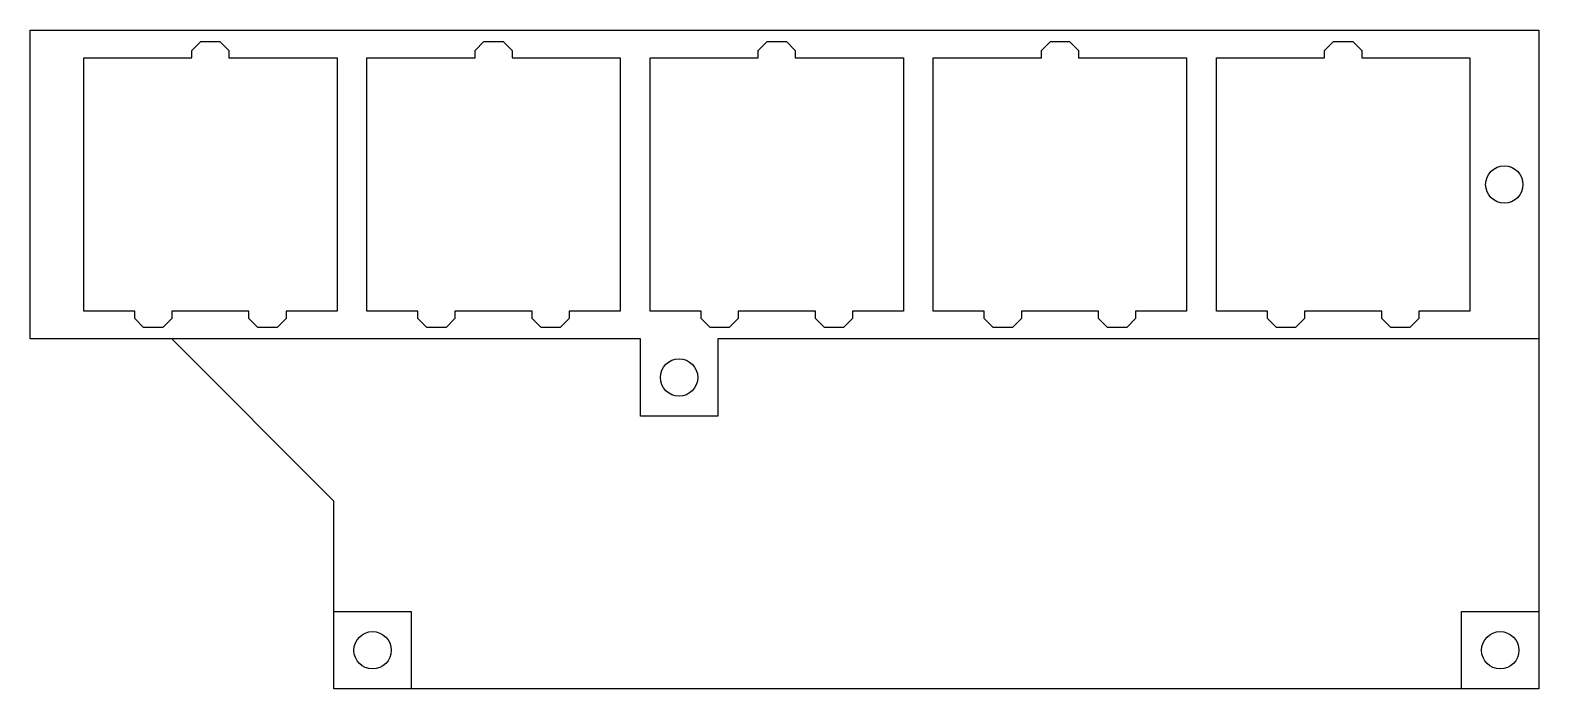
# Model space of a CAD drawing. Header units: inches. Extents: x -3.35 to 0.31, y -1.34 to 0.26.
import ezdxf

# ---------------------------------------------------------------- set-up
doc = ezdxf.new("R2010")
doc.units = ezdxf.units.IN
doc.header["$MEASUREMENT"] = 0

msp = doc.modelspace()

# ---------------------------------------------------------------- linework, layer by layer
at = {"color": 7, "linetype": 'Continuous', "lineweight": 25}
for p, q in [((-3.3535, -0.4938), (-3.3535, 0.2562)), ((-3.3535, 0.2562), (0.309, 0.2562)), ((-2.961, 0.207), (-2.9393, 0.2288)), ((-2.9393, 0.2288), (-2.8927, 0.2288)), ((-2.8927, 0.2288), (-2.871, 0.207)), ((-2.2735, 0.207), (-2.2518, 0.2288)), ((-2.2518, 0.2288), (-2.2052, 0.2288)), ((-2.2052, 0.2288), (-2.1835, 0.207)), ((-1.586, 0.207), (-1.5643, 0.2288)), ((-1.5643, 0.2288), (-1.5177, 0.2288)), ((-1.5177, 0.2288), (-1.496, 0.207)), ((-0.8985, 0.207), (-0.8768, 0.2288)), ((-0.8768, 0.2288), (-0.8302, 0.2288)), ((-0.8302, 0.2288), (-0.8085, 0.207)), ((-0.211, 0.207), (-0.1893, 0.2288)), ((-0.1893, 0.2288), (-0.1427, 0.2288)), ((-0.1427, 0.2288), (-0.121, 0.207)), ((0.309, 0.2562), (0.309, -1.3438)), ((-3.2235, 0.1888), (-2.961, 0.1888)), ((-3.2235, -0.4263), (-3.2235, 0.1888)), ((-2.961, 0.1888), (-2.961, 0.207)), ((-2.871, 0.207), (-2.871, 0.1888)), ((-2.871, 0.1888), (-2.6085, 0.1888)), ((-2.6085, 0.1888), (-2.6085, -0.4263)), ((-2.536, 0.1888), (-2.2735, 0.1888)), ((-2.536, -0.4263), (-2.536, 0.1888)), ((-2.2735, 0.1888), (-2.2735, 0.207)), ((-2.1835, 0.207), (-2.1835, 0.1888)), ((-2.1835, 0.1888), (-1.921, 0.1888)), ((-1.921, 0.1888), (-1.921, -0.4263)), ((-1.8485, 0.1888), (-1.586, 0.1888)), ((-1.8485, -0.4263), (-1.8485, 0.1888)), ((-1.586, 0.1888), (-1.586, 0.207)), ((-1.496, 0.207), (-1.496, 0.1888)), ((-1.496, 0.1888), (-1.2335, 0.1888)), ((-1.2335, 0.1888), (-1.2335, -0.4263)), ((-1.161, 0.1888), (-0.8985, 0.1888)), ((-1.161, -0.4263), (-1.161, 0.1888)), ((-0.8985, 0.1888), (-0.8985, 0.207)), ((-0.8085, 0.207), (-0.8085, 0.1888)), ((-0.8085, 0.1888), (-0.546, 0.1888)), ((-0.546, 0.1888), (-0.546, -0.4263)), ((-0.4735, 0.1888), (-0.211, 0.1888)), ((-0.4735, -0.4263), (-0.4735, 0.1888)), ((-0.211, 0.1888), (-0.211, 0.207)), ((-0.121, 0.207), (-0.121, 0.1888)), ((-0.121, 0.1888), (0.1415, 0.1888)), ((0.1415, 0.1888), (0.1415, -0.4263)), ((-3.0998, -0.4263), (-3.2235, -0.4263)), ((-3.0998, -0.4445), (-3.0998, -0.4263)), ((-3.0098, -0.4263), (-3.0098, -0.4445)), ((-2.8223, -0.4263), (-3.0098, -0.4263)), ((-2.8223, -0.4445), (-2.8223, -0.4263)), ((-2.7323, -0.4263), (-2.7323, -0.4445)), ((-2.6085, -0.4263), (-2.7323, -0.4263)), ((-2.4123, -0.4263), (-2.536, -0.4263)), ((-2.4123, -0.4445), (-2.4123, -0.4263)), ((-2.3223, -0.4263), (-2.3223, -0.4445)), ((-2.1348, -0.4263), (-2.3223, -0.4263)), ((-2.1348, -0.4445), (-2.1348, -0.4263)), ((-2.0448, -0.4263), (-2.0448, -0.4445)), ((-1.921, -0.4263), (-2.0448, -0.4263)), ((-1.7248, -0.4263), (-1.8485, -0.4263)), ((-1.7248, -0.4445), (-1.7248, -0.4263)), ((-1.6348, -0.4263), (-1.6348, -0.4445)), ((-1.4473, -0.4263), (-1.6348, -0.4263)), ((-1.4473, -0.4445), (-1.4473, -0.4263)), ((-1.3573, -0.4263), (-1.3573, -0.4445)), ((-1.2335, -0.4263), (-1.3573, -0.4263)), ((-1.0373, -0.4263), (-1.161, -0.4263)), ((-1.0373, -0.4445), (-1.0373, -0.4263)), ((-0.9473, -0.4263), (-0.9473, -0.4445)), ((-0.7598, -0.4263), (-0.9473, -0.4263)), ((-0.7598, -0.4445), (-0.7598, -0.4263)), ((-0.6698, -0.4263), (-0.6698, -0.4445)), ((-0.546, -0.4263), (-0.6698, -0.4263)), ((-0.3498, -0.4263), (-0.4735, -0.4263)), ((-0.3498, -0.4445), (-0.3498, -0.4263)), ((-0.2598, -0.4263), (-0.2598, -0.4445)), ((-0.0723, -0.4263), (-0.2598, -0.4263)), ((-0.0723, -0.4445), (-0.0723, -0.4263)), ((0.0177, -0.4263), (0.0177, -0.4445)), ((0.1415, -0.4263), (0.0177, -0.4263)), ((-3.078, -0.4662), (-3.0998, -0.4445)), ((-3.0315, -0.4662), (-3.078, -0.4662)), ((-3.0098, -0.4445), (-3.0315, -0.4662)), ((-2.8005, -0.4662), (-2.8223, -0.4445)), ((-2.754, -0.4662), (-2.8005, -0.4662)), ((-2.7323, -0.4445), (-2.754, -0.4662)), ((-2.3905, -0.4662), (-2.4123, -0.4445)), ((-2.344, -0.4662), (-2.3905, -0.4662)), ((-2.3223, -0.4445), (-2.344, -0.4662)), ((-2.113, -0.4662), (-2.1348, -0.4445)), ((-2.0665, -0.4662), (-2.113, -0.4662)), ((-2.0448, -0.4445), (-2.0665, -0.4662)), ((-1.703, -0.4662), (-1.7248, -0.4445)), ((-1.6565, -0.4662), (-1.703, -0.4662)), ((-1.6348, -0.4445), (-1.6565, -0.4662)), ((-1.4255, -0.4662), (-1.4473, -0.4445)), ((-1.379, -0.4662), (-1.4255, -0.4662)), ((-1.3573, -0.4445), (-1.379, -0.4662)), ((-1.0155, -0.4662), (-1.0373, -0.4445)), ((-0.969, -0.4662), (-1.0155, -0.4662)), ((-0.9473, -0.4445), (-0.969, -0.4662)), ((-0.738, -0.4662), (-0.7598, -0.4445)), ((-0.6915, -0.4662), (-0.738, -0.4662)), ((-0.6698, -0.4445), (-0.6915, -0.4662)), ((-0.328, -0.4662), (-0.3498, -0.4445)), ((-0.2815, -0.4662), (-0.328, -0.4662)), ((-0.2598, -0.4445), (-0.2815, -0.4662)), ((-0.0505, -0.4662), (-0.0723, -0.4445)), ((-0.004, -0.4662), (-0.0505, -0.4662)), ((0.0177, -0.4445), (-0.004, -0.4662)), ((-1.8719, -0.4938), (-3.3535, -0.4938)), ((-3.0097, -0.4938), (-2.616, -0.8875)), ((-1.8719, -0.6813), (-1.8719, -0.4938)), ((-1.6844, -0.4938), (-1.6844, -0.6813)), ((0.309, -0.4938), (-1.6844, -0.4938)), ((-1.6844, -0.6813), (-1.8719, -0.6813)), ((-2.616, -1.3438), (-2.616, -0.8875)), ((-2.616, -1.1562), (-2.4285, -1.1562)), ((-2.4285, -1.1562), (-2.4285, -1.3438)), ((0.1215, -1.3438), (0.1215, -1.1562)), ((0.1215, -1.1562), (0.309, -1.1562)), ((0.309, -1.3438), (-2.616, -1.3438))]:
    msp.add_line(p, q, dxfattribs=at)
for centre in [(0.2252, -0.1187), (-1.7782, -0.5875), (-2.5223, -1.25), (0.2152, -1.25)]:
    msp.add_circle(centre, 0.0453, dxfattribs=at)

doc.saveas('drawing.dxf')
